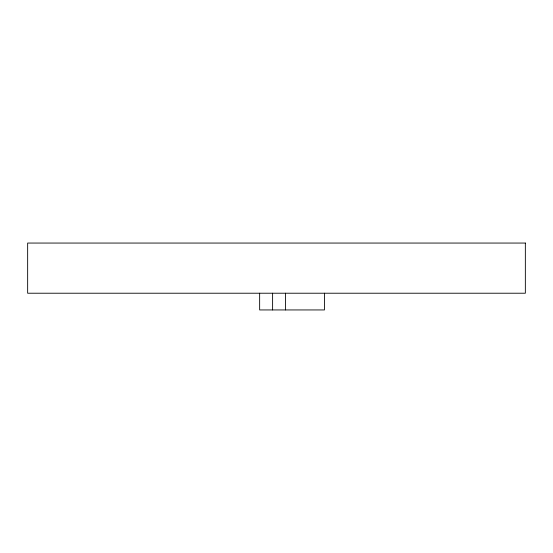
<?xml version="1.0" encoding="UTF-8"?>
<svg xmlns="http://www.w3.org/2000/svg" width="553" height="553" viewBox="0 0 553 553"><rect width="100%" height="100%" fill="white"/><g stroke="black" fill="none" stroke-linecap="round" stroke-linejoin="round"><path stroke-width="0.83" d="M324.452 293.221L324.452 309.943L259.647 309.943L259.647 293.221M285.569 293.221L285.569 309.943M272.608 293.221L272.608 309.943M525.35 243.057L27.65 243.057L27.65 293.221L525.35 293.221L525.35 243.057"/></g></svg>
